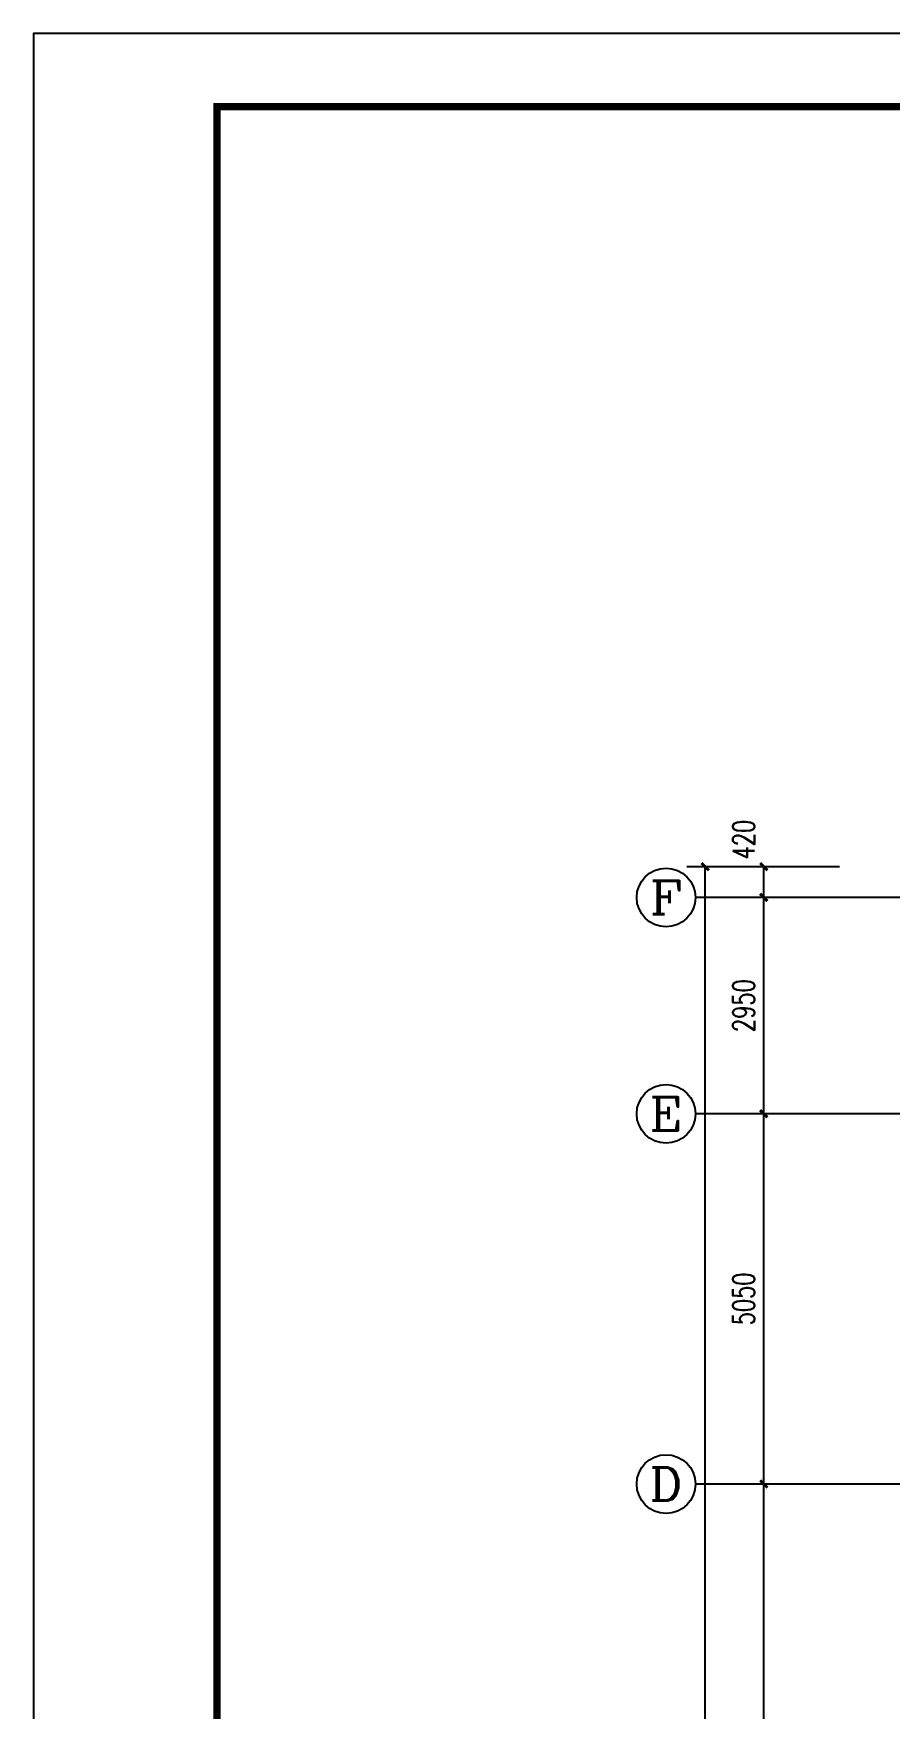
# Model space of a CAD drawing. Extents: x 2430460 to 2514560, y -608375 to -364775.
# Drawn here: x 2430460 to 2442141, y -571834 to -548975 of the extents above; entities that cross this region are included whole.
import ezdxf
from ezdxf.enums import TextEntityAlignment as Align

# ---------------------------------------------------------------- set-up
doc = ezdxf.new("R2010")
doc.units = 0
doc.header["$LTSCALE"] = 1000
doc.header["$MEASUREMENT"] = 0
for name, color, linetype in [('AXIS', 3, 'Continuous'), ('AXIS_TEXT', 7, 'Continuous'), ('PUB_DIM', 3, 'Continuous'), ('TK', 4, 'Continuous')]:
    doc.layers.add(name, color=color, linetype=linetype)
doc.styles.add('_TCH_AXIS', font='COMPLEX', dxfattribs={"bigfont": 'GBCBIG'})
doc.styles.add('_TCH_DIM_T3', font='SIMPLEX', dxfattribs={"width": 0.705882, "bigfont": 'GBCBIG'})
doc.styles.add('COMPLEX', font='COMPLEX')
doc.styles.add('HZTXT1', font='romans.shx', dxfattribs={"width": 0.7, "bigfont": 'GBHZFS.SHX'})
doc.styles.get("Standard").update_dxf_attribs({"font": 'gbenor.shx', "bigfont": 'gbcbig.shx'})
doc.dimstyles.new('_TCH_ARCH&&100', dxfattribs={"dimtxt": 297.5, "dimasz": 100, "dimexe": 250, "dimexo": 300, "dimgap": 126.25, "dimtad": 1, "dimdec": 0, "dimzin": 0, "dimdsep": 46, "dimtxsty": '_TCH_DIM_T3', "dimblk": 'ARCHTICK', "dimcen": 0.09, "dimclrt": 7, "dimazin": 2, "dimtfac": 1, "dimtdec": 0, "dimtix": 1, "dimtmove": 2, "dimatfit": 3, "dimfxl": 30, "dimtolj": 1, "dimtzin": 0, "dimarcsym": 0})

# ---------------------------------------------------------------- blocks, each defined once
blk = doc.blocks.new('*U544')
at = {"color": 3}
blk.add_lwpolyline([(-84100, 0), (0, 0), (0, 59400), (-84100, 59400)], close=True, dxfattribs=at)
at = {"color": 3, "const_width": 100}
blk.add_lwpolyline([(-81600, 1000), (-1000, 1000), (-1000, 58400), (-81600, 58400)], close=True, dxfattribs=at)
at = {"layer": 'TK', "color": 4, "style": 'HZTXT1'}
for tag, height, width, p in [('项目负责1', 400, 0.6, (-4500, 19196)), ('项目负责2', 400, 0.6, (-4500, 18296)), ('专责', 400, 0.6, (-4500, 17396)), ('审定', 400, 0.6, (-4500, 16496)), ('审核', 400, 0.6, (-4500, 15596)), ('校对', 400, 0.6, (-4500, 14696)), ('设计', 400, 0.6, (-4500, 13796)), ('绘图', 400, 0.6, (-4500, 12896)), ('建设单位', 450, 0.6, (-4500, 11050)), ('工号', 400, 0.5, (-5501, 3507)), ('版次', 400, 0.7, (-2138, 3498)), ('阶段', 400, 0.7, (-2138, 2498)), ('比例', 400, 0.7, (-5491, 1513)), ('日期', 400, 0.7, (-2138, 1498))]:
    blk.add_attdef(tag, text='', height=height, dxfattribs=dict(at, width=width)).set_placement(p, align=Align.MIDDLE)
at = {"layer": 'TK', "color": 1, "lineweight": -3, "style": 'HZTXT1', "width": 0.6}
blk.add_attdef('工程名称', text='', height=450, dxfattribs=at).set_placement((-4500, 9050), align=Align.MIDDLE)
at = {"layer": 'TK', "color": 4, "lineweight": -3, "style": 'HZTXT1', "width": 0.6}
blk.add_attdef('子项名称', text='', height=450, dxfattribs=at).set_placement((-4500, 7050), align=Align.MIDDLE)
at = {"layer": 'TK', "color": 1, "lineweight": -3, "width": 0.6, "flags": 104}
blk.add_attdef('图名', text='', height=400, dxfattribs=at).set_placement((-4558, 4958), align=Align.MIDDLE_CENTER)
at = {"layer": 'TK', "color": 1, "style": 'HZTXT1', "width": 0.7}
blk.add_attdef('图号', text='', height=400, dxfattribs=at).set_placement((-5491, 2513), align=Align.MIDDLE)
blk = doc.blocks.new('_ArchTick')
at = {"color": 0, "linetype": 'ByBlock', "const_width": 0.4}
blk.add_lwpolyline([(-0.5, -0.5), (0.5, 0.5)], dxfattribs=at)
blk = doc.blocks.new('*D26')
at = {"layer": 'Defpoints', "color": 0, "transparency": 16777216}
for p in [(-23139, 4377), (-21807, 4377), (-21807, 3957)]:
    blk.add_point(p, dxfattribs=at)
at = {"layer": 'PUB_DIM', "color": 0, "lineweight": -2, "transparency": 16777216}
for p, q in [((-22107, 4377), (-23389, 4377)), ((-23139, 3957), (-23139, 4377)), ((-22107, 3957), (-23389, 3957))]:
    blk.add_line(p, q, dxfattribs=at)
at = {"layer": 'PUB_DIM', "color": 0, "lineweight": -2, "transparency": 16777216, "xscale": 100, "yscale": 100, "zscale": 100}
for p, rotation in [((-23139, 4377), 90), ((-23139, 3957), 270)]:
    blk.add_blockref('_ArchTick', p, dxfattribs=dict(at, rotation=rotation))
at = {"layer": 'PUB_DIM', "color": 7, "transparency": 16777216, "insert": (-23414, 4747), "char_height": 297.5, "attachment_point": 5, "rotation": 90, "style": '_TCH_DIM_T3'}
blk.add_mtext('\\A1;420', dxfattribs=at)
blk = doc.blocks.new('*D27')
at = {"layer": 'Defpoints', "color": 0, "transparency": 16777216}
for p in [(-23139, 3957), (-21807, 3957), (-21807, 1007)]:
    blk.add_point(p, dxfattribs=at)
at = {"layer": 'PUB_DIM', "color": 0, "lineweight": -2, "transparency": 16777216}
for p, q in [((-22107, 3957), (-23389, 3957)), ((-23139, 1007), (-23139, 3957)), ((-22107, 1007), (-23389, 1007))]:
    blk.add_line(p, q, dxfattribs=at)
at = {"layer": 'PUB_DIM', "color": 0, "lineweight": -2, "transparency": 16777216, "xscale": 100, "yscale": 100, "zscale": 100}
for p, rotation in [((-23139, 3957), 90), ((-23139, 1007), 270)]:
    blk.add_blockref('_ArchTick', p, dxfattribs=dict(at, rotation=rotation))
at = {"layer": 'PUB_DIM', "color": 7, "transparency": 16777216, "insert": (-23414, 2482), "char_height": 297.5, "attachment_point": 5, "rotation": 90, "style": '_TCH_DIM_T3'}
blk.add_mtext('\\A1;2950', dxfattribs=at)
blk = doc.blocks.new('*D28')
at = {"layer": 'Defpoints', "color": 0, "transparency": 16777216}
for p in [(-23139, 1007), (-21807, 1007), (-21807, -4043)]:
    blk.add_point(p, dxfattribs=at)
at = {"layer": 'PUB_DIM', "color": 0, "lineweight": -2, "transparency": 16777216}
for p, q in [((-22107, 1007), (-23389, 1007)), ((-23139, -4043), (-23139, 1007)), ((-22107, -4043), (-23389, -4043))]:
    blk.add_line(p, q, dxfattribs=at)
at = {"layer": 'PUB_DIM', "color": 0, "lineweight": -2, "transparency": 16777216, "xscale": 100, "yscale": 100, "zscale": 100}
for p, rotation in [((-23139, 1007), 90), ((-23139, -4043), 270)]:
    blk.add_blockref('_ArchTick', p, dxfattribs=dict(at, rotation=rotation))
at = {"layer": 'PUB_DIM', "color": 7, "transparency": 16777216, "insert": (-23414, -1518), "char_height": 297.5, "attachment_point": 5, "rotation": 90, "style": '_TCH_DIM_T3'}
blk.add_mtext('\\A1;5050', dxfattribs=at)
blk = doc.blocks.new('*D29')
at = {"layer": 'Defpoints', "color": 0, "transparency": 16777216}
for p in [(-23139, -4043), (-21807, -4043), (-21807, -12043)]:
    blk.add_point(p, dxfattribs=at)
at = {"layer": 'PUB_DIM', "color": 0, "lineweight": -2, "transparency": 16777216}
for p, q in [((-22107, -4043), (-23389, -4043)), ((-23139, -12043), (-23139, -4043)), ((-22107, -12043), (-23389, -12043))]:
    blk.add_line(p, q, dxfattribs=at)
at = {"layer": 'PUB_DIM', "color": 0, "lineweight": -2, "transparency": 16777216, "xscale": 100, "yscale": 100, "zscale": 100}
for p, rotation in [((-23139, -4043), 90), ((-23139, -12043), 270)]:
    blk.add_blockref('_ArchTick', p, dxfattribs=dict(at, rotation=rotation))
at = {"layer": 'PUB_DIM', "color": 7, "transparency": 16777216, "insert": (-23414, -8043), "char_height": 297.5, "attachment_point": 5, "rotation": 90, "style": '_TCH_DIM_T3'}
blk.add_mtext('\\A1;8000', dxfattribs=at)
blk = doc.blocks.new('*D33')
at = {"layer": 'Defpoints', "color": 0, "transparency": 16777216}
for p in [(-23939, 4377), (-22748, 4377), (-22748, -26343)]:
    blk.add_point(p, dxfattribs=at)
at = {"layer": 'PUB_DIM', "color": 0, "lineweight": -2, "transparency": 16777216}
for p, q in [((-23048, 4377), (-24189, 4377)), ((-23939, -26343), (-23939, 4377)), ((-23048, -26343), (-24189, -26343))]:
    blk.add_line(p, q, dxfattribs=at)
at = {"layer": 'PUB_DIM', "color": 0, "lineweight": -2, "transparency": 16777216, "xscale": 100, "yscale": 100, "zscale": 100}
for p, rotation in [((-23939, 4377), 90), ((-23939, -26343), 270)]:
    blk.add_blockref('_ArchTick', p, dxfattribs=dict(at, rotation=rotation))
at = {"layer": 'PUB_DIM', "color": 7, "transparency": 16777216, "insert": (-24214, -10983), "char_height": 297.5, "attachment_point": 5, "rotation": 90, "style": '_TCH_DIM_T3'}
blk.add_mtext('\\A1;30720', dxfattribs=at)
blk = doc.blocks.new('*D511')
at = {"layer": 'Defpoints', "color": 0, "transparency": 16777216}
for p in [(-23139, 4377), (-21807, 4377), (-21807, 3957)]:
    blk.add_point(p, dxfattribs=at)
at = {"layer": 'PUB_DIM', "color": 0, "lineweight": -2, "transparency": 16777216}
for p, q in [((-22107, 4377), (-23389, 4377)), ((-23139, 3957), (-23139, 4377)), ((-22107, 3957), (-23389, 3957))]:
    blk.add_line(p, q, dxfattribs=at)
at = {"layer": 'PUB_DIM', "color": 0, "lineweight": -2, "transparency": 16777216, "xscale": 100, "yscale": 100, "zscale": 100}
for p, rotation in [((-23139, 4377), 90), ((-23139, 3957), 270)]:
    blk.add_blockref('_ArchTick', p, dxfattribs=dict(at, rotation=rotation))
at = {"layer": 'PUB_DIM', "color": 7, "transparency": 16777216, "insert": (-23414, 4747), "char_height": 297.5, "attachment_point": 5, "rotation": 90, "style": '_TCH_DIM_T3'}
blk.add_mtext('\\A1;420', dxfattribs=at)
blk = doc.blocks.new('*D512')
at = {"layer": 'Defpoints', "color": 0, "transparency": 16777216}
for p in [(-23139, 3957), (-21807, 3957), (-21807, 1007)]:
    blk.add_point(p, dxfattribs=at)
at = {"layer": 'PUB_DIM', "color": 0, "lineweight": -2, "transparency": 16777216}
for p, q in [((-22107, 3957), (-23389, 3957)), ((-23139, 1007), (-23139, 3957)), ((-22107, 1007), (-23389, 1007))]:
    blk.add_line(p, q, dxfattribs=at)
at = {"layer": 'PUB_DIM', "color": 0, "lineweight": -2, "transparency": 16777216, "xscale": 100, "yscale": 100, "zscale": 100}
for p, rotation in [((-23139, 3957), 90), ((-23139, 1007), 270)]:
    blk.add_blockref('_ArchTick', p, dxfattribs=dict(at, rotation=rotation))
at = {"layer": 'PUB_DIM', "color": 7, "transparency": 16777216, "insert": (-23414, 2482), "char_height": 297.5, "attachment_point": 5, "rotation": 90, "style": '_TCH_DIM_T3'}
blk.add_mtext('\\A1;2950', dxfattribs=at)
blk = doc.blocks.new('*D513')
at = {"layer": 'Defpoints', "color": 0, "transparency": 16777216}
for p in [(-23139, 1007), (-21807, 1007), (-21807, -4043)]:
    blk.add_point(p, dxfattribs=at)
at = {"layer": 'PUB_DIM', "color": 0, "lineweight": -2, "transparency": 16777216}
for p, q in [((-22107, 1007), (-23389, 1007)), ((-23139, -4043), (-23139, 1007)), ((-22107, -4043), (-23389, -4043))]:
    blk.add_line(p, q, dxfattribs=at)
at = {"layer": 'PUB_DIM', "color": 0, "lineweight": -2, "transparency": 16777216, "xscale": 100, "yscale": 100, "zscale": 100}
for p, rotation in [((-23139, 1007), 90), ((-23139, -4043), 270)]:
    blk.add_blockref('_ArchTick', p, dxfattribs=dict(at, rotation=rotation))
at = {"layer": 'PUB_DIM', "color": 7, "transparency": 16777216, "insert": (-23414, -1518), "char_height": 297.5, "attachment_point": 5, "rotation": 90, "style": '_TCH_DIM_T3'}
blk.add_mtext('\\A1;5050', dxfattribs=at)
blk = doc.blocks.new('*D514')
at = {"layer": 'Defpoints', "color": 0, "transparency": 16777216}
for p in [(-23139, -4043), (-21807, -4043), (-21807, -12043)]:
    blk.add_point(p, dxfattribs=at)
at = {"layer": 'PUB_DIM', "color": 0, "lineweight": -2, "transparency": 16777216}
for p, q in [((-22107, -4043), (-23389, -4043)), ((-23139, -12043), (-23139, -4043)), ((-22107, -12043), (-23389, -12043))]:
    blk.add_line(p, q, dxfattribs=at)
at = {"layer": 'PUB_DIM', "color": 0, "lineweight": -2, "transparency": 16777216, "xscale": 100, "yscale": 100, "zscale": 100}
for p, rotation in [((-23139, -4043), 90), ((-23139, -12043), 270)]:
    blk.add_blockref('_ArchTick', p, dxfattribs=dict(at, rotation=rotation))
at = {"layer": 'PUB_DIM', "color": 7, "transparency": 16777216, "insert": (-23414, -8043), "char_height": 297.5, "attachment_point": 5, "rotation": 90, "style": '_TCH_DIM_T3'}
blk.add_mtext('\\A1;8000', dxfattribs=at)
blk = doc.blocks.new('*D518')
at = {"layer": 'Defpoints', "color": 0, "transparency": 16777216}
for p in [(-23939, 4377), (-22748, 4377), (-22748, -26343)]:
    blk.add_point(p, dxfattribs=at)
at = {"layer": 'PUB_DIM', "color": 0, "lineweight": -2, "transparency": 16777216}
for p, q in [((-23048, 4377), (-24189, 4377)), ((-23939, -26343), (-23939, 4377)), ((-23048, -26343), (-24189, -26343))]:
    blk.add_line(p, q, dxfattribs=at)
at = {"layer": 'PUB_DIM', "color": 0, "lineweight": -2, "transparency": 16777216, "xscale": 100, "yscale": 100, "zscale": 100}
for p, rotation in [((-23939, 4377), 90), ((-23939, -26343), 270)]:
    blk.add_blockref('_ArchTick', p, dxfattribs=dict(at, rotation=rotation))
at = {"layer": 'PUB_DIM', "color": 7, "transparency": 16777216, "insert": (-24214, -10983), "char_height": 297.5, "attachment_point": 5, "rotation": 90, "style": '_TCH_DIM_T3'}
blk.add_mtext('\\A1;30720', dxfattribs=at)
blk = doc.blocks.new('_AXISO')
blk.add_circle((0, 0), 0.5)
at = {"layer": 'AXIS_TEXT', "style": 'COMPLEX', "width": 1.041667}
blk.add_attdef('A', text='', height=0.56, dxfattribs=at).set_placement((-0.25, -0.28), (0.25, -0.28), align=Align.FIT)
blk = doc.blocks.new('A$C0536007B')
at = {"layer": 'AXIS'}
for p, q in [((-20071.5, 3956.9), (-24071.5, 3956.9)), ((-20071.5, 1006.9), (-24071.5, 1006.9)), ((-20071.5, -4043.1), (-24071.5, -4043.1))]:
    blk.add_line(p, q, dxfattribs=at)
ref = blk.add_blockref('_AXISO', (-24471.5, 3956.9), dxfattribs=dict(at, xscale=800, yscale=800, zscale=800))
ref.add_attrib('A', 'F', dxfattribs={"layer": 'AXIS_TEXT', "height": 452.5, "style": '_TCH_AXIS', "width": 1.3125}).set_placement((-24697.8, 3730.6), (-24245.3, 3730.6), align=Align.FIT)
ref = blk.add_blockref('_AXISO', (-24471.5, 1006.9), dxfattribs=dict(at, xscale=800, yscale=800, zscale=800))
ref.add_attrib('A', 'E', dxfattribs={"layer": 'AXIS_TEXT', "height": 452.5, "style": '_TCH_AXIS', "width": 1.3125}).set_placement((-24697.8, 780.6), (-24245.3, 780.6), align=Align.FIT)
ref = blk.add_blockref('_AXISO', (-24471.5, -4043.1), dxfattribs=dict(at, xscale=800, yscale=800, zscale=800))
ref.add_attrib('A', 'D', dxfattribs={"layer": 'AXIS_TEXT', "height": 452.5, "style": '_TCH_AXIS', "width": 1.235294}).set_placement((-24697.8, -4269.4), (-24245.3, -4269.4), align=Align.FIT)
at = {"layer": 'PUB_DIM'}
for picture in ['*D26', '*D511']:
    dim = blk.add_linear_dim(base=(-23138.9, 4376.9), p1=(-21806.8, 3956.9), p2=(-21806.8, 4376.9), angle=90, dimstyle='_TCH_ARCH&&100', dxfattribs=at)
    dim.commit()
    dim.dimension.update_dxf_attribs({"geometry": picture, "text_midpoint": (-23413.9, 4746.9), "dimtype": 129})
for p1, p2, distance, picture, middle in [((-22747.8, -26343.1), (-22747.8, 4376.9), 1190.9, '*D33', (-24213.7, -10983.1)), ((-22747.8, -26343.1), (-22747.8, 4376.9), 1190.9, '*D518', (-24213.7, -10983.1)), ((-21806.8, 1006.9), (-21806.8, 3956.9), 1332.2, '*D27', (-23413.9, 2481.9)), ((-21806.8, 1006.9), (-21806.8, 3956.9), 1332.2, '*D512', (-23413.9, 2481.9)), ((-21806.8, -4043.1), (-21806.8, 1006.9), 1332.2, '*D28', (-23413.9, -1518.1)), ((-21806.8, -4043.1), (-21806.8, 1006.9), 1332.2, '*D513', (-23413.9, -1518.1)), ((-21806.8, -12043.1), (-21806.8, -4043.1), 1332.2, '*D29', (-23413.9, -8043.1)), ((-21806.8, -12043.1), (-21806.8, -4043.1), 1332.2, '*D514', (-23413.9, -8043.1))]:
    dim = blk.add_aligned_dim(p1=p1, p2=p2, distance=distance, dimstyle='_TCH_ARCH&&100', dxfattribs=at)
    dim.commit()
    dim.dimension.update_dxf_attribs({"geometry": picture, "text_midpoint": middle})

msp = doc.modelspace()

# ---------------------------------------------------------------- block references
for name, p in [('*U544', (2514560.4, -608374.9)), ('A$C0536007B', (2463553.5, -564716.2))]:
    msp.add_blockref(name, p)

doc.saveas('drawing.dxf')
